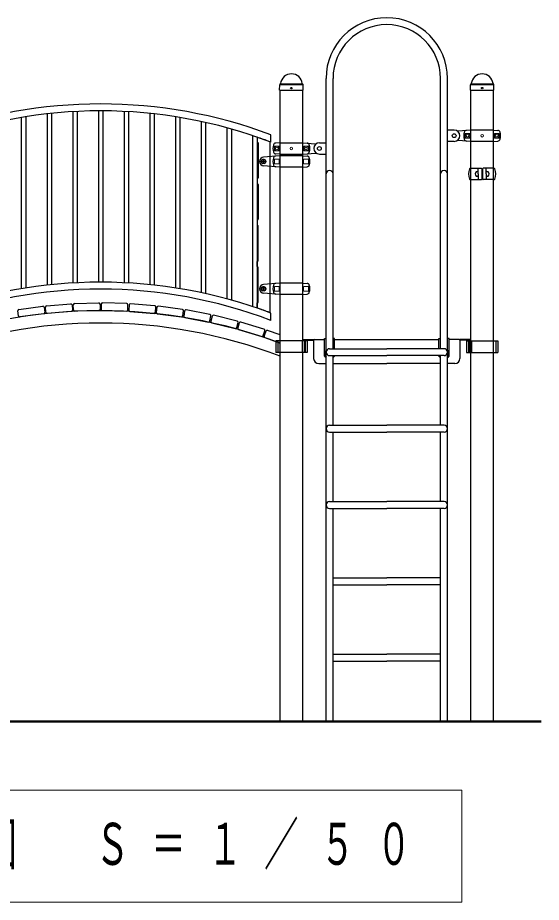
# Model space of a CAD drawing. Units: millimetres on the paper, scale 1:50. Extents: x -507 to 0, y -594 to 257.
# Drawn here: x -233.3 to -192.1, y -148 to -78.5 of the extents above; entities that cross this region are included whole.
import ezdxf

# ---------------------------------------------------------------- set-up
doc = ezdxf.new("R2010")
doc.units = ezdxf.units.MM
doc.linetypes.add('USER1', pattern=[4.5, 2.5, -2])
doc.linetypes.add('USER2', pattern=[6, 3, -1, 1, -1])
doc.layers.add('1_50', color=7, linetype='Continuous', lineweight=25)
doc.styles.add('ＭＳ ゴシック', font='')
doc.styles.get('ＭＳ ゴシック').set_extended_font_data('MS Gothic')

msp = doc.modelspace()

# ---------------------------------------------------------------- linework, layer by layer
at = {"layer": '1_50', "color": 131}
for p, q in [((-209.048, -133.773), (-209.048, -83.273)), ((-208.504, -104.501), (-208.504, -83.272)), ((-200.048, -104.501), (-200.048, -83.272)), ((-199.504, -133.773), (-199.504, -83.273)), ((-198.976, -87.333), (-199.504, -87.333)), ((-198.976, -88.213), (-199.504, -88.213)), ((-209.576, -88.333), (-209.048, -88.333)), ((-209.576, -89.213), (-209.047, -89.213)), ((-209.176, -105.073), (-209.176, -103.709)), ((-208.376, -104.501), (-208.376, -103.709)), ((-200.176, -104.501), (-200.176, -103.709)), ((-199.376, -104.124), (-199.376, -103.709)), ((-199.376, -105.073), (-199.376, -103.709)), ((-208.504, -110.501), (-208.504, -105.045)), ((-208.376, -105.073), (-208.376, -105.045)), ((-200.176, -105.073), (-200.176, -105.045)), ((-200.048, -110.501), (-200.048, -105.045)), ((-208.504, -116.501), (-208.504, -111.045)), ((-200.048, -116.501), (-200.048, -111.045)), ((-208.504, -133.773), (-208.504, -117.045)), ((-200.048, -133.773), (-200.048, -117.045))]:
    msp.add_line(p, q, dxfattribs=at)
at = {"layer": '1_50'}
for p, q in [((-212.705, -84.183), (-212.697, -83.786)), ((-212.672, -83.728), (-212.65, -83.706)), ((-210.88, -83.728), (-210.902, -83.706)), ((-210.847, -84.183), (-210.855, -83.786)), ((-197.705, -84.183), (-197.697, -83.786)), ((-197.672, -83.728), (-197.65, -83.706)), ((-195.88, -83.728), (-195.902, -83.706)), ((-195.847, -84.183), (-195.855, -83.786)), ((-212.695, -84.193), (-212.705, -84.183)), ((-212.695, -84.193), (-210.856, -84.193)), ((-212.667, -133.773), (-212.667, -84.193)), ((-210.885, -133.773), (-210.885, -84.193)), ((-210.847, -84.183), (-210.856, -84.193)), ((-197.695, -84.193), (-197.705, -84.183)), ((-197.695, -84.193), (-195.856, -84.193)), ((-197.667, -133.773), (-197.667, -84.193)), ((-195.885, -133.773), (-195.885, -84.193)), ((-195.847, -84.183), (-195.856, -84.193)), ((-214.476, -87.881), (-214.476, -88.281)), ((-214.446, -88.281), (-214.476, -88.281)), ((-214.386, -88.341), (-214.386, -91.077)), ((-213.926, -89.643), (-214.026, -89.643)), ((-213.926, -89.943), (-214.026, -89.943)), ((-214.476, -91.137), (-214.476, -91.537)), ((-214.446, -91.137), (-214.476, -91.137)), ((-214.446, -91.537), (-214.476, -91.537)), ((-214.386, -91.597), (-214.386, -94.334)), ((-214.476, -94.394), (-214.476, -94.794)), ((-214.446, -94.394), (-214.476, -94.394)), ((-214.446, -94.794), (-214.476, -94.794)), ((-214.386, -97.59), (-214.386, -94.854)), ((-214.476, -98.05), (-214.476, -97.65)), ((-214.446, -97.65), (-214.476, -97.65)), ((-214.446, -98.05), (-214.476, -98.05)), ((-214.386, -100.846), (-214.386, -98.11)), ((-213.926, -99.643), (-214.026, -99.643)), ((-213.926, -99.943), (-214.026, -99.943)), ((-233.203, -101.411), (-231.32, -101.157)), ((-231.208, -101.243), (-231.154, -101.639)), ((-231.08, -101.631), (-231.112, -101.233)), ((-231.021, -101.125), (-229.127, -100.973)), ((-229.019, -101.064), (-228.987, -101.463)), ((-228.912, -101.459), (-228.923, -101.059)), ((-228.826, -100.956), (-226.926, -100.906)), ((-226.824, -101.003), (-226.813, -101.403)), ((-226.728, -101.003), (-226.739, -101.403)), ((-224.726, -100.956), (-226.625, -100.906)), ((-224.639, -101.459), (-224.629, -101.059)), ((-224.533, -101.064), (-224.565, -101.463)), ((-222.531, -101.125), (-224.425, -100.973)), ((-222.472, -101.631), (-222.439, -101.233)), ((-222.344, -101.243), (-222.397, -101.639)), ((-220.349, -101.411), (-222.232, -101.157)), ((-214.446, -100.906), (-214.476, -100.906)), ((-214.476, -101.306), (-214.476, -100.906)), ((-233.235, -101.92), (-233.289, -101.523)), ((-231.24, -101.752), (-233.123, -102.006)), ((-229.079, -101.571), (-230.972, -101.723)), ((-226.91, -101.505), (-228.81, -101.556)), ((-226.641, -101.505), (-224.742, -101.556)), ((-224.473, -101.571), (-222.579, -101.723)), ((-222.312, -101.752), (-220.429, -102.006)), ((-220.316, -101.92), (-220.263, -101.523)), ((-220.168, -101.539), (-220.243, -101.932)), ((-220.163, -102.049), (-218.296, -102.403)), ((-218.184, -101.813), (-220.051, -101.459)), ((-218.179, -102.323), (-218.105, -101.93)), ((-218.011, -101.951), (-218.106, -102.339)), ((-216.045, -102.331), (-217.89, -101.877)), ((-218.033, -102.46), (-216.188, -102.914)), ((-216.067, -102.84), (-215.972, -102.452)), ((-215.879, -102.477), (-215.995, -102.86)), ((-213.936, -102.962), (-215.754, -102.411)), ((-215.929, -102.985), (-214.11, -103.537)), ((-213.986, -103.47), (-213.87, -103.087)), ((-213.778, -103.118), (-213.915, -103.494)), ((-212.667, -103.415), (-213.65, -103.058)), ((-213.855, -103.622), (-212.667, -104.053)), ((-213.012, -103.893), (-213.012, -104.793)), ((-210.54, -103.893), (-213.012, -103.893)), ((-212.846, -103.893), (-212.846, -104.793)), ((-210.941, -103.893), (-210.941, -104.793)), ((-210.885, -103.773), (-210.026, -103.773)), ((-210.885, -103.819), (-210.026, -103.819)), ((-210.754, -103.893), (-210.754, -104.793)), ((-210.695, -103.893), (-210.695, -104.793)), ((-210.54, -103.893), (-210.54, -104.793)), ((-210.026, -103.833), (-210.026, -105.273)), ((-209.966, -103.773), (-209.176, -103.773)), ((-209.176, -103.709), (-209.048, -103.709)), ((-208.376, -103.709), (-208.504, -103.709)), ((-208.376, -103.773), (-200.176, -103.773)), ((-200.176, -103.709), (-200.048, -103.709)), ((-199.376, -103.709), (-199.504, -103.709)), ((-198.586, -103.773), (-199.376, -103.773)), ((-197.667, -103.773), (-198.526, -103.773)), ((-197.667, -103.819), (-198.526, -103.819)), ((-198.526, -103.833), (-198.526, -105.273)), ((-198.012, -103.893), (-198.012, -104.793)), ((-198.012, -103.893), (-195.54, -103.893)), ((-197.857, -103.893), (-197.857, -104.793)), ((-197.798, -103.893), (-197.798, -104.793)), ((-197.61, -103.893), (-197.61, -104.793)), ((-195.706, -103.893), (-195.706, -104.793)), ((-195.54, -103.893), (-195.54, -104.793)), ((-210.54, -104.793), (-213.012, -104.793)), ((-208.776, -104.501), (-204.276, -104.501)), ((-199.776, -104.501), (-204.276, -104.501)), ((-198.012, -104.793), (-195.54, -104.793)), ((-208.776, -105.045), (-204.276, -105.045)), ((-199.776, -105.045), (-204.276, -105.045)), ((-209.626, -105.673), (-209.048, -105.673)), ((-208.504, -105.673), (-204.276, -105.673)), ((-200.048, -105.673), (-204.276, -105.673)), ((-198.926, -105.673), (-199.504, -105.673)), ((-208.776, -110.501), (-204.276, -110.501)), ((-208.776, -111.045), (-204.276, -111.045)), ((-199.776, -110.501), (-204.276, -110.501)), ((-199.776, -111.045), (-204.276, -111.045)), ((-208.776, -116.501), (-204.276, -116.501)), ((-199.776, -116.501), (-204.276, -116.501)), ((-208.776, -117.045), (-204.276, -117.045)), ((-199.776, -117.045), (-204.276, -117.045)), ((-208.504, -122.501), (-204.276, -122.501)), ((-200.048, -122.501), (-204.276, -122.501)), ((-208.504, -123.045), (-204.276, -123.045)), ((-200.048, -123.045), (-204.276, -123.045)), ((-208.504, -128.501), (-204.276, -128.501)), ((-200.048, -128.501), (-204.276, -128.501)), ((-208.504, -129.045), (-204.276, -129.045)), ((-200.048, -129.045), (-204.276, -129.045))]:
    msp.add_line(p, q, dxfattribs=at)
at = {"layer": '1_50', "lineweight": 13}
for p, q in [((-212.669, -83.763), (-210.882, -83.763)), ((-212.633, -83.693), (-210.922, -83.693)), ((-197.669, -83.763), (-195.882, -83.763)), ((-197.633, -83.693), (-195.922, -83.693)), ((-198.376, -139.182), (-255.176, -139.182)), ((-198.376, -147.982), (-198.376, -139.182)), ((-255.176, -147.982), (-198.376, -147.982))]:
    msp.add_line(p, q, dxfattribs=at)
at = {"layer": '1_50', "linetype": 'USER1', "lineweight": 13}
for p, q in [((-212.666, -83.773), (-210.886, -83.773)), ((-197.666, -83.773), (-195.886, -83.773))]:
    msp.add_line(p, q, dxfattribs=at)
at = {"layer": '1_50', "color": 2}
for p, q in [((-230.991, -86.056), (-230.991, -99.509)), ((-230.645, -86.019), (-230.645, -99.472)), ((-228.97, -85.884), (-228.97, -99.339)), ((-228.624, -85.865), (-228.624, -99.321)), ((-226.949, -85.82), (-226.949, -99.276)), ((-226.603, -85.82), (-226.603, -99.276)), ((-224.928, -85.865), (-224.928, -99.321)), ((-224.582, -85.884), (-224.582, -99.339)), ((-222.907, -86.019), (-222.907, -99.472)), ((-222.561, -86.056), (-222.561, -99.509)), ((-233.012, -86.339), (-233.012, -99.787)), ((-232.666, -86.283), (-232.666, -99.732)), ((-220.885, -86.283), (-220.885, -99.732)), ((-220.539, -86.339), (-220.539, -99.787)), ((-218.864, -86.659), (-218.864, -100.103)), ((-218.518, -86.735), (-218.518, -100.177)), ((-216.843, -87.151), (-216.843, -100.587)), ((-216.497, -87.247), (-216.497, -100.682)), ((-198.326, -87.378), (-198.73, -87.408)), ((-197.696, -87.323), (-198.326, -87.378)), ((-195.856, -87.323), (-197.696, -87.323)), ((-195.856, -87.323), (-195.54, -87.351)), ((-214.822, -87.764), (-214.822, -101.191)), ((-214.476, -87.881), (-214.476, -101.306)), ((-213.383, -88.277), (-213.383, -87.696)), ((-198.326, -88.168), (-198.73, -88.138)), ((-197.696, -88.223), (-198.326, -88.168)), ((-195.856, -88.223), (-197.696, -88.223)), ((-195.856, -88.223), (-195.54, -88.195)), ((-213.476, -88.242), (-213.476, -101.661)), ((-212.696, -88.323), (-213.012, -88.351)), ((-212.696, -88.323), (-210.855, -88.323)), ((-210.856, -88.323), (-210.226, -88.378)), ((-210.226, -88.378), (-209.821, -88.408)), ((-212.696, -89.343), (-213.957, -89.444)), ((-212.696, -89.223), (-213.012, -89.195)), ((-212.696, -89.223), (-210.855, -89.223)), ((-210.856, -89.343), (-212.696, -89.343)), ((-210.856, -89.223), (-210.226, -89.168)), ((-210.856, -89.343), (-210.54, -89.371)), ((-210.226, -89.168), (-209.821, -89.138)), ((-212.696, -90.243), (-213.957, -90.141)), ((-210.856, -90.243), (-212.696, -90.243)), ((-210.856, -90.243), (-210.54, -90.215)), ((-197.698, -90.323), (-196.846, -90.323)), ((-195.854, -90.323), (-196.706, -90.323)), ((-197.101, -90.587), (-197.141, -90.586)), ((-197.101, -90.959), (-197.141, -90.96)), ((-197.101, -90.773), (-197.101, -90.343)), ((-197.101, -90.773), (-197.101, -91.203)), ((-196.806, -90.363), (-196.806, -91.183)), ((-196.746, -90.363), (-196.746, -91.183)), ((-196.451, -90.773), (-196.451, -90.343)), ((-196.451, -90.587), (-196.411, -90.586)), ((-196.451, -90.773), (-196.451, -91.203)), ((-196.451, -90.959), (-196.411, -90.96)), ((-197.696, -91.223), (-196.846, -91.223)), ((-195.854, -91.223), (-196.706, -91.223)), ((-212.696, -99.343), (-213.957, -99.444)), ((-210.856, -99.343), (-212.696, -99.343)), ((-210.856, -99.343), (-210.54, -99.371)), ((-212.696, -100.243), (-213.957, -100.141)), ((-210.856, -100.243), (-212.696, -100.243)), ((-210.856, -100.243), (-210.54, -100.215)), ((-213.383, -102.277), (-213.383, -101.696))]:
    msp.add_line(p, q, dxfattribs=at)
at = {"layer": '1_50', "color": 2, "lineweight": 13}
for p, q in [((-198.111, -87.958), (-198.111, -87.588)), ((-197.741, -87.588), (-198.111, -87.588)), ((-197.741, -87.958), (-198.111, -87.958)), ((-195.811, -87.588), (-195.441, -87.588)), ((-195.811, -87.958), (-195.441, -87.958)), ((-195.441, -87.958), (-195.441, -87.588)), ((-213.111, -88.958), (-213.111, -88.588)), ((-212.741, -88.588), (-213.111, -88.588)), ((-210.811, -88.588), (-210.441, -88.588)), ((-210.441, -88.958), (-210.441, -88.588)), ((-212.741, -88.958), (-213.111, -88.958)), ((-212.741, -89.608), (-213.111, -89.608)), ((-213.111, -89.978), (-213.111, -89.608)), ((-210.811, -88.958), (-210.441, -88.958)), ((-210.811, -89.608), (-210.441, -89.608)), ((-210.441, -89.978), (-210.441, -89.608)), ((-212.741, -89.978), (-213.111, -89.978)), ((-210.811, -89.978), (-210.441, -89.978)), ((-212.741, -99.608), (-213.111, -99.608)), ((-213.111, -99.978), (-213.111, -99.608)), ((-212.741, -99.978), (-213.111, -99.978)), ((-210.811, -99.608), (-210.441, -99.608)), ((-210.811, -99.978), (-210.441, -99.978)), ((-210.441, -99.978), (-210.441, -99.608))]:
    msp.add_line(p, q, dxfattribs=at)
at = {"layer": '1_50', "linetype": 'USER2', "lineweight": 13}
for p, q in [((-214.226, -89.793), (-213.733, -89.793)), ((-213.976, -89.944), (-213.976, -89.631)), ((-214.226, -99.793), (-213.733, -99.793)), ((-213.976, -99.944), (-213.976, -99.631))]:
    msp.add_line(p, q, dxfattribs=at)
at = {"layer": '1_50', "lineweight": 50}
msp.add_line((-317.894, -133.773), (-192.124, -133.773), dxfattribs=at)
at = {"layer": '1_50'}
for centre, radius in [((-211.776, -84.033), 0.06), ((-196.776, -84.033), 0.06), ((-198.976, -87.773), 0.15), ((-209.576, -88.773), 0.15)]:
    msp.add_circle(centre, radius, dxfattribs=at)
at = {"layer": '1_50', "color": 2, "lineweight": 13}
for centre, radius in [((-197.926, -87.773), 0.185), ((-197.926, -87.773), 0.1), ((-196.776, -87.773), 0.1), ((-195.626, -87.773), 0.185), ((-195.626, -87.773), 0.1), ((-212.926, -88.773), 0.185), ((-212.926, -88.773), 0.1), ((-211.776, -88.773), 0.1), ((-210.626, -88.773), 0.185), ((-210.626, -88.773), 0.1)]:
    msp.add_circle(centre, radius, dxfattribs=at)
at = {"layer": '1_50', "color": 2}
for centre in [(-213.976, -89.793), (-213.976, -99.793)]:
    msp.add_circle(centre, 0.15, dxfattribs=at)
at = {"layer": '1_50', "color": 131}
for centre, radius, start, end in [((-204.276, -83.273), 4.772, 0, 180), ((-204.276, -83.273), 4.228, 0, 180), ((-198.976, -87.773), 0.44, 270, 90), ((-209.576, -88.773), 0.44, 90, 270), ((-208.776, -104.773), 0.5, 216.8699, 237.04363), ((-208.776, -104.773), 0.5, 302.95637, 323.1301), ((-199.776, -104.773), 0.5, 216.8699, 237.04363), ((-199.776, -104.773), 0.5, 302.95637, 323.1301)]:
    msp.add_arc(centre, radius, start, end, dxfattribs=at)
at = {"layer": '1_50'}
for centre, radius, start, end in [((-211.776, -83.773), 0.864, 90, 173.3676), ((-211.776, -83.773), 0.864, 6.6324, 90), ((-196.776, -83.773), 0.864, 90, 173.3676), ((-196.776, -83.773), 0.864, 6.6324, 90), ((-212.613, -83.788), 0.084, 135, 178.99605), ((-212.69, -83.667), 0.056, 315, 353.3676), ((-210.862, -83.667), 0.056, 186.6324, 225), ((-210.939, -83.788), 0.084, 1.00395, 45), ((-197.613, -83.788), 0.084, 135, 178.99605), ((-197.69, -83.667), 0.056, 315, 353.3676), ((-195.862, -83.667), 0.056, 186.6324, 225), ((-195.939, -83.788), 0.084, 1.00395, 45), ((-214.446, -88.341), 0.06, 0, 90), ((-214.026, -89.793), 0.15, 90, 270), ((-213.926, -89.793), 0.15, 270, 90), ((-208.776, -90.773), 0.272, 0, 180), ((-199.776, -90.773), 0.272, 0, 180), ((-214.446, -91.077), 0.06, 270, 0), ((-214.446, -91.597), 0.06, 0, 90), ((-214.446, -94.334), 0.06, 270, 0), ((-214.446, -94.854), 0.06, 0, 90), ((-214.446, -97.59), 0.06, 270, 0), ((-214.446, -98.11), 0.06, 0, 90), ((-214.026, -99.793), 0.15, 90, 270), ((-213.926, -99.793), 0.15, 270, 90), ((-233.19, -101.51), 0.1, 97.67308, 187.67308), ((-231.307, -101.256), 0.1, 7.67308, 97.67308), ((-231.013, -101.225), 0.1, 94.60385, 184.60385), ((-229.119, -101.072), 0.1, 4.60385, 94.60385), ((-228.823, -101.056), 0.1, 91.53462, 181.53462), ((-226.924, -101.006), 0.1, 1.53462, 91.53462), ((-226.913, -101.405), 0.1, 271.53461, 1.53462), ((-226.639, -101.405), 0.1, 178.46538, 268.46539), ((-226.628, -101.006), 0.1, 88.46538, 178.46538), ((-224.729, -101.056), 0.1, 358.46539, 88.46539), ((-224.433, -101.072), 0.1, 85.39615, 175.39615), ((-222.539, -101.225), 0.1, 355.39615, 85.39615), ((-222.245, -101.256), 0.1, 82.32692, 172.32692), ((-220.362, -101.51), 0.1, 352.32692, 82.32692), ((-214.446, -100.846), 0.06, 270, 0), ((-226.776, -142.002), 40.486, 69.60496, 110.39504), ((-233.136, -101.907), 0.1, 187.67308, 277.67308), ((-231.253, -101.653), 0.1, 277.67308, 7.67308), ((-230.98, -101.623), 0.1, 184.60385, 274.60385), ((-229.087, -101.471), 0.1, 274.60385, 4.60385), ((-228.812, -101.456), 0.1, 181.53462, 271.53461), ((-224.739, -101.456), 0.1, 268.46539, 358.46539), ((-224.465, -101.471), 0.1, 175.39615, 265.39615), ((-222.571, -101.623), 0.1, 265.39615, 355.39615), ((-222.298, -101.653), 0.1, 172.32692, 262.32692), ((-220.415, -101.907), 0.1, 262.32692, 352.32692), ((-220.144, -101.95), 0.1, 169.25769, 259.25769), ((-220.07, -101.557), 0.1, 79.25769, 169.25769), ((-218.203, -101.912), 0.1, 349.25769, 79.25769), ((-217.914, -101.975), 0.1, 76.18846, 166.18846), ((-226.776, -142.002), 39.514, 69.08005, 110.91995), ((-218.278, -102.305), 0.1, 259.25769, 349.25769), ((-218.009, -102.363), 0.1, 166.18846, 256.18846), ((-216.069, -102.428), 0.1, 346.18846, 76.18846), ((-215.783, -102.506), 0.1, 73.11923, 163.11923), ((-216.164, -102.817), 0.1, 256.18846, 346.18846), ((-215.899, -102.889), 0.1, 163.11923, 253.11923), ((-214.081, -103.441), 0.1, 253.11923, 343.11923), ((-213.965, -103.058), 0.1, 343.11923, 73.11923), ((-213.821, -103.528), 0.1, 160.05, 250.05), ((-213.684, -103.152), 0.1, 70.05, 160.05), ((-209.966, -103.833), 0.06, 90, 180), ((-198.586, -103.833), 0.06, 0, 90), ((-208.776, -104.883), 0.38, 135.70796, 224.29204), ((-208.776, -104.773), 0.272, 90, 270), ((-199.776, -104.773), 0.272, 270, 90), ((-199.776, -104.883), 0.38, 315.70796, 44.29204), ((-209.626, -105.273), 0.4, 180, 270), ((-198.926, -105.273), 0.4, 270, 0), ((-208.776, -110.773), 0.272, 90, 270), ((-199.776, -110.773), 0.272, 270, 90), ((-208.776, -116.773), 0.272, 90, 270), ((-199.776, -116.773), 0.272, 270, 90)]:
    msp.add_arc(centre, radius, start, end, dxfattribs=at)
at = {"layer": '1_50', "color": 2}
for centre, radius, start, end in [((-226.776, -123.548), 38.272, 69.51658, 110.48342), ((-226.776, -123.548), 37.728, 69.20766, 110.79234), ((-197.226, -87.773), 1, 163.80375, 196.19625), ((-197.994, -87.55), 0.2, 95, 163.80375), ((-195.558, -87.55), 0.2, 16.19625, 85), ((-196.326, -87.773), 1, 343.80375, 16.19625), ((-226.776, -123.548), 37.728, 69.35827, 70.97275), ((-197.994, -87.996), 0.2, 196.19625, 265), ((-195.558, -87.996), 0.2, 275, 343.80375), ((-212.226, -88.773), 1, 163.80375, 196.19625), ((-212.994, -88.55), 0.2, 95, 163.80375), ((-210.558, -88.55), 0.2, 16.19625, 85), ((-211.326, -88.773), 1, 343.80375, 16.19625), ((-213.926, -89.793), 0.35, 95, 265), ((-212.226, -89.793), 1, 163.80375, 196.19625), ((-212.994, -88.996), 0.2, 196.19625, 265), ((-212.994, -89.57), 0.2, 95, 163.80375), ((-210.558, -88.996), 0.2, 275, 343.80375), ((-210.558, -89.57), 0.2, 16.19625, 85), ((-211.326, -89.793), 1, 343.80375, 16.19625), ((-212.994, -90.016), 0.2, 196.19625, 265), ((-210.558, -90.016), 0.2, 275, 343.80375), ((-197.698, -90.403), 0.08, 90, 159.19706), ((-197.081, -90.343), 0.02, 90, 180), ((-196.846, -90.363), 0.04, 0, 90), ((-196.706, -90.363), 0.04, 90, 180), ((-196.471, -90.343), 0.02, 0, 90), ((-195.854, -90.403), 0.08, 20.80294, 90), ((-196.724, -90.773), 1.122, 159.19706, 200.80294), ((-197.147, -90.773), 0.187, 88, 272), ((-196.404, -90.773), 0.187, 268, 92), ((-196.828, -90.773), 1.122, 339.19706, 20.80294), ((-197.698, -91.143), 0.08, 200.80294, 270), ((-197.081, -91.203), 0.02, 180, 270), ((-196.846, -91.183), 0.04, 270, 0), ((-196.706, -91.183), 0.04, 180, 270), ((-196.471, -91.203), 0.02, 270, 0), ((-195.854, -91.143), 0.08, 270, 339.19706), ((-226.776, -137.548), 38.272, 69.51658, 110.48342), ((-226.776, -137.548), 37.728, 69.20766, 110.79234), ((-213.926, -99.793), 0.35, 95, 265), ((-212.226, -99.793), 1, 163.80375, 196.19625), ((-212.994, -99.57), 0.2, 95, 163.80375), ((-210.558, -99.57), 0.2, 16.19625, 85), ((-211.326, -99.793), 1, 343.80375, 16.19625), ((-212.994, -100.016), 0.2, 196.19625, 265), ((-210.558, -100.016), 0.2, 275, 343.80375), ((-226.776, -137.548), 38.272, 69.66475, 71.25337)]:
    msp.add_arc(centre, radius, start, end, dxfattribs=at)
at = {"layer": '1_50', "color": 2, "lineweight": 13}
for centre, start, end in [((-200.301, -87.773), 355.87048, 4.12952), ((-193.251, -87.773), 175.87048, 184.12952), ((-215.301, -88.773), 355.87048, 4.12952), ((-208.251, -88.773), 175.87048, 184.12952), ((-215.301, -89.793), 355.87048, 4.12952), ((-208.251, -89.793), 175.87048, 184.12952), ((-215.301, -99.793), 355.87048, 4.12952), ((-208.251, -99.793), 175.87048, 184.12952)]:
    msp.add_arc(centre, 2.567, start, end, dxfattribs=at)

# ---------------------------------------------------------------- texts
at = {"layer": '1_50', "insert": (-253.776, -143.582), "char_height": 3.299, "attachment_point": 4, "style": 'ＭＳ ゴシック'}
msp.add_mtext('\\T1.64;\\W0.6;Ｃ視立面図\u3000Ｓ＝１／５０', dxfattribs=at)

doc.saveas('drawing.dxf')
